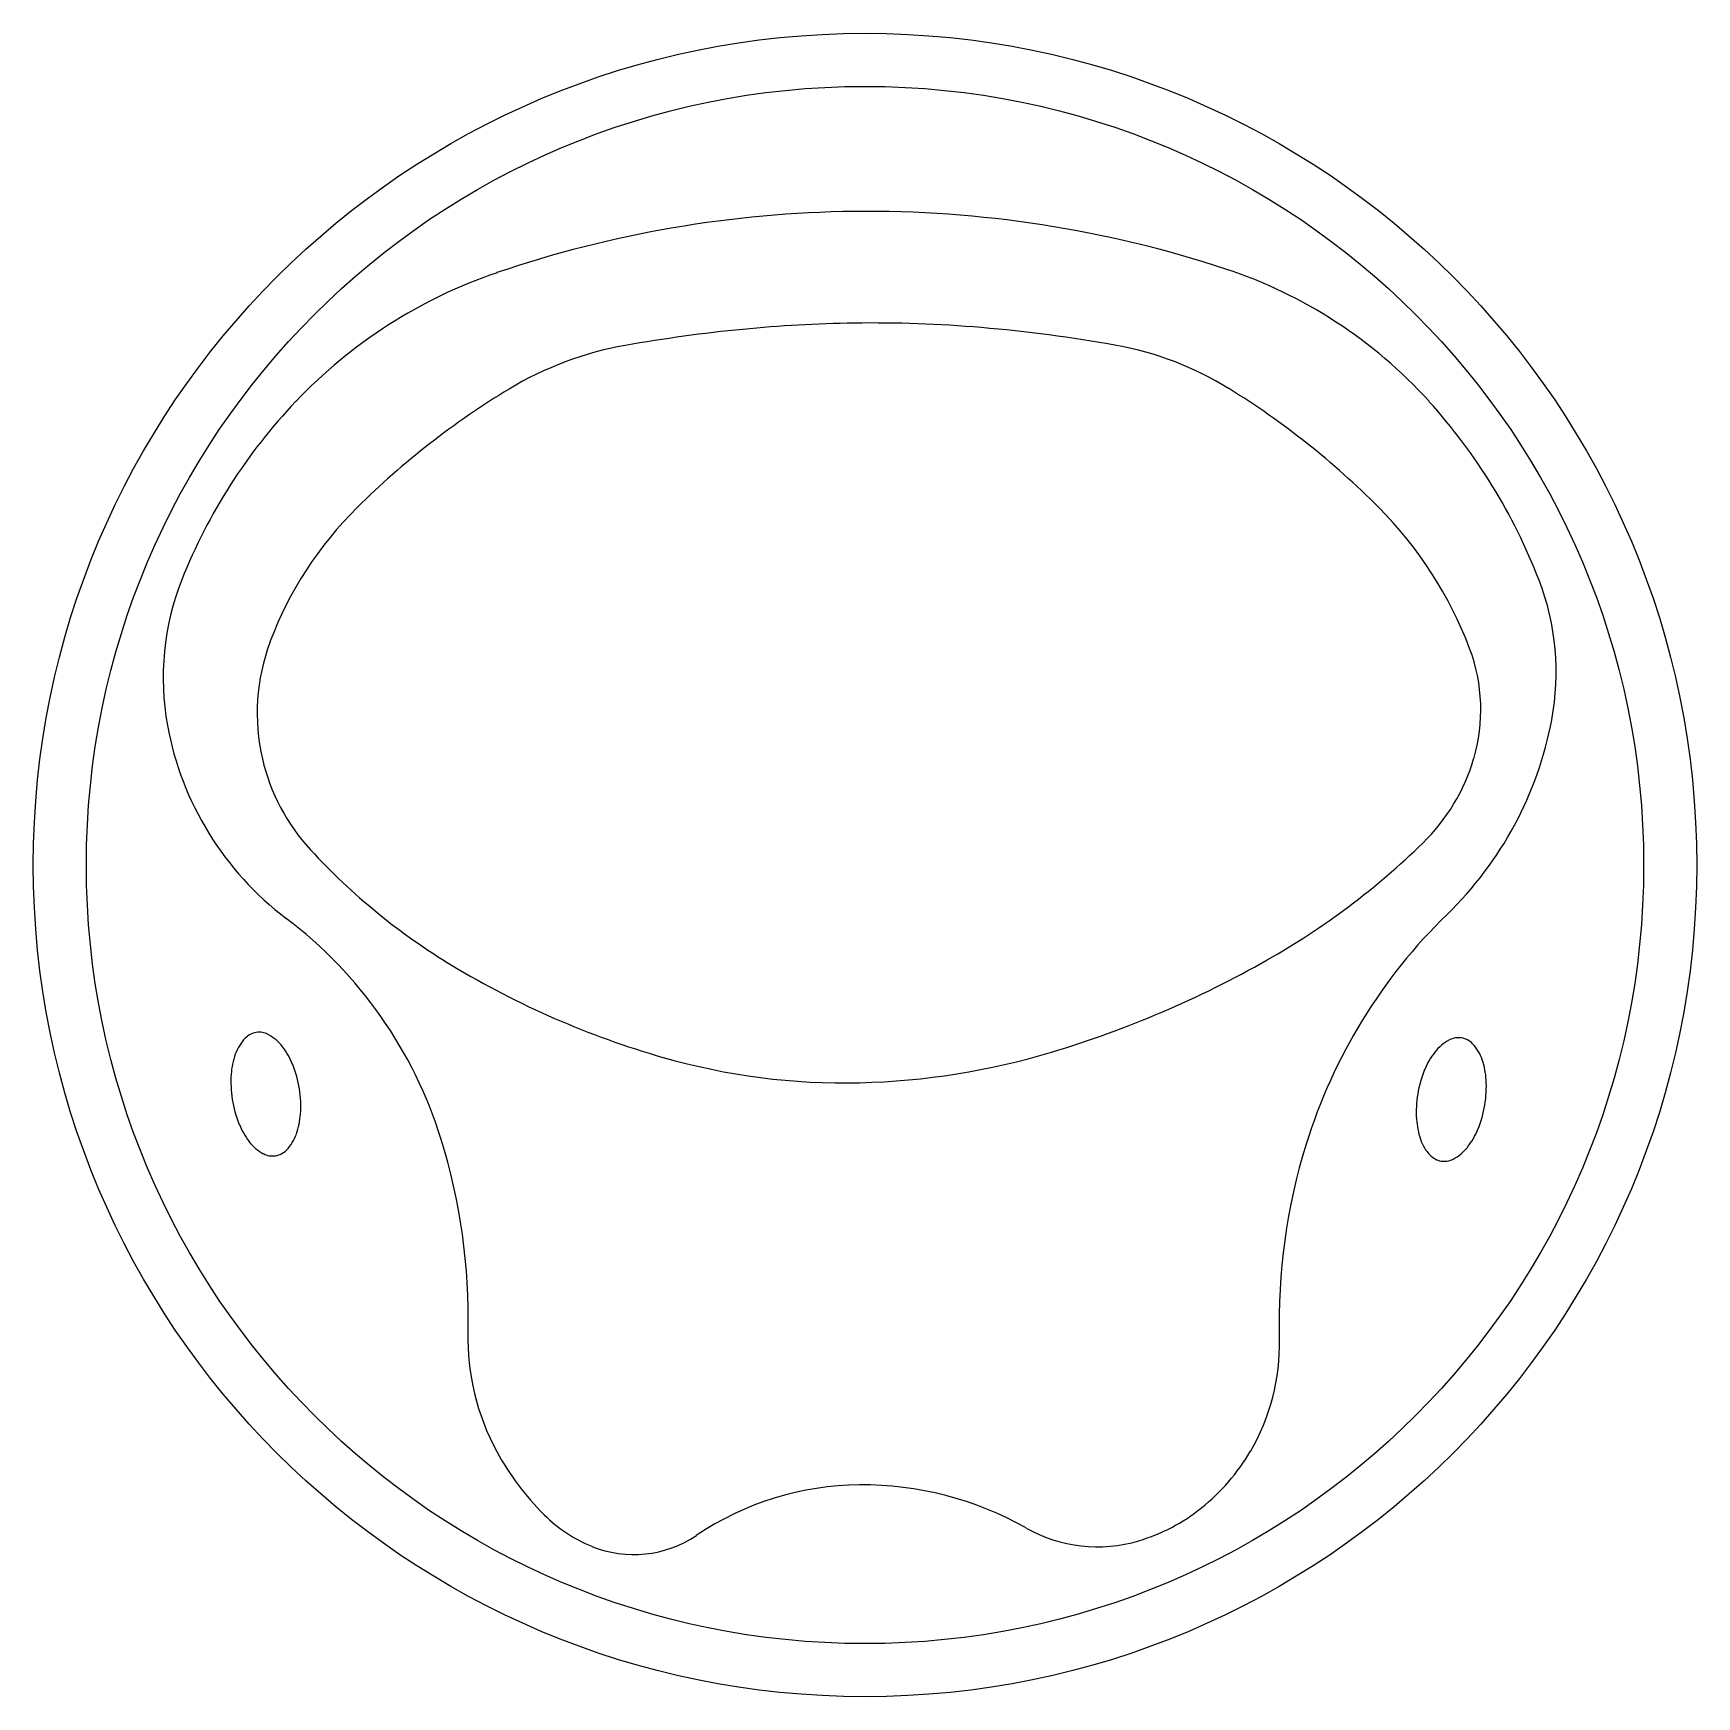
# Model space of a CAD drawing. Header units: metres. Extents: x -0.75 to 0.75, y -0.75 to 0.75.
import ezdxf

# ---------------------------------------------------------------- set-up
doc = ezdxf.new("R2010")
doc.units = ezdxf.units.M

msp = doc.modelspace()

# ---------------------------------------------------------------- linework, layer by layer
for radius in [0.7504, 0.7025]:
    msp.add_circle((0, 0), radius)
for centre, radius, start, end in [((0.002, -0.4474), 1.0371, 90.6555, 108.7887), ((0.0019, -0.442), 1.0317, 71.7217, 90.6555), ((-0.1869, 0.1079), 0.4505, 108.7887, 136.4534), ((0.1911, 0.1307), 0.4286, 42.1514, 71.7217), ((0.0238, -0.8895), 1.3793, 95.5756, 100.0292), ((0.0075, -0.7223), 1.2113, 90.823, 95.5756), ((0.0068, -0.6697), 1.1587, 85.1325, 90.823), ((-0.007, -0.8308), 1.3204, 79.8022, 85.1325), ((-0.1632, 0.1682), 0.3052, 100.0292, 121.1545), ((0.1754, 0.183), 0.2903, 58.3089, 79.8022), ((0.0593, -0.2), 0.7354, 121.1545, 134.7189), ((-0.0615, -0.2007), 0.7413, 44.907, 58.3089), ((-0.1493, 0.0722), 0.5024, 136.4534, 158.3811), ((0.1244, 0.0703), 0.5185, 21.0931, 42.1514), ((-0.2193, 0.0814), 0.3394, 134.7189, 159.3161), ((0.2081, 0.068), 0.3606, 20.6839, 44.907), ((-0.3939, 0.1691), 0.2393, 158.3811, 190.3747), ((0.393, 0.1739), 0.2306, 349.2873, 21.0931), ((-0.367, 0.1372), 0.1814, 159.3161, 193.1883), ((0.3992, 0.1401), 0.1564, 343.5292, 20.6839), ((-0.3516, 0.1769), 0.2824, 190.3747, 232.867), ((0.2949, 0.1925), 0.3305, 314.1531, 349.2873), ((-0.3656, 0.1375), 0.1829, 193.1883, 222.5631), ((0.3809, 0.1455), 0.1754, 314.2327, 343.5292), ((0.0234, 0.5128), 0.688, 299.5615, 314.2327), ((-0.0735, 0.4058), 0.5795, 222.5631, 238.9425), ((0.8671, -0.3968), 0.4909, 134.1531, 162.8298), ((-0.7618, -0.3648), 0.3971, 17.2832, 52.867), ((-0.1059, 0.7408), 0.9501, 286.7809, 299.5615), ((0.0376, 0.5903), 0.7949, 238.9425, 253.9417), ((-0.5298, -0.1844), 0.0407, 136.2439, 160.41), ((-0.5466, -0.1683), 0.0174, 98.9475, 136.2439), ((-0.5466, -0.1683), 0.0174, 61.651, 98.9475), ((-0.5577, -0.1888), 0.0407, 37.4849, 61.651), ((-0.5781, -0.2044), 0.0664, 21.6415, 37.4849), ((0.5462, -0.1938), 0.0407, 117.8285, 141.9946), ((0.5354, -0.1732), 0.0174, 80.532, 117.8285), ((0.5354, -0.1732), 0.0174, 43.2355, 80.532), ((0.5184, -0.1891), 0.0407, 19.0694, 43.2355), ((-0.5056, -0.193), 0.0664, 160.41, 176.2534), ((-0.6123, -0.218), 0.1033, 8.9475, 21.6415), ((-0.0188, 0.3942), 0.5908, 253.9417, 271.3565), ((-0.0203, 0.4569), 0.6535, 271.3565, 286.7809), ((0.5665, -0.2096), 0.0664, 141.9946, 157.838), ((0.4941, -0.1976), 0.0664, 3.226, 19.0694), ((-0.4688, -0.1954), 0.1033, 176.2534, 188.9475), ((0.6006, -0.2235), 0.1033, 157.838, 170.532), ((0.4573, -0.1996), 0.1033, 350.532, 3.226), ((-0.6123, -0.218), 0.1033, 356.2534, 8.9475), ((0.6006, -0.2235), 0.1033, 170.532, 183.226), ((-0.4688, -0.1954), 0.1033, 188.9475, 201.6415), ((-0.5756, -0.2204), 0.0664, 340.41, 356.2534), ((0.4573, -0.1996), 0.1033, 337.838, 350.532), ((-0.503, -0.209), 0.0664, 201.6415, 217.4849), ((0.5639, -0.2256), 0.0664, 183.226, 199.0694), ((0.4914, -0.2135), 0.0664, 321.9946, 337.838), ((-0.5235, -0.2247), 0.0407, 217.4849, 241.651), ((-0.5513, -0.2291), 0.0407, 316.2439, 340.41), ((-0.9015, -0.4083), 0.5435, 358.6327, 17.2832), ((0.9211, -0.4135), 0.5475, 162.8298, 181.4838), ((0.5395, -0.234), 0.0407, 199.0694, 223.2355), ((0.5117, -0.2294), 0.0407, 297.8285, 321.9946), ((-0.5345, -0.2451), 0.0174, 241.651, 278.9475), ((-0.5345, -0.2451), 0.0174, 278.9475, 316.2439), ((0.5226, -0.2499), 0.0174, 223.2355, 260.532), ((0.5226, -0.2499), 0.0174, 260.532, 297.8285), ((-0.143, -0.4264), 0.2153, 178.6327, 208.4735), ((0.1834, -0.4326), 0.1905, 329.5883, 1.4838), ((-0.1137, -0.4105), 0.2486, 208.4735, 224.9825), ((0.1874, -0.435), 0.1858, 308.6769, 329.5883), ((-0.003, -0.8262), 0.2669, 90.3921, 123.9821), ((-0.0028, -0.8606), 0.3014, 60.5466, 90.3921), ((0.1994, -0.4499), 0.1667, 286.5884, 308.6769), ((-0.1979, -0.4947), 0.1294, 224.9825, 247.9333), ((0.2097, -0.4844), 0.1307, 240.5466, 286.5884), ((-0.2086, -0.5211), 0.101, 247.9333, 303.9821)]:
    msp.add_arc(centre, radius, start, end)

doc.saveas('drawing.dxf')
